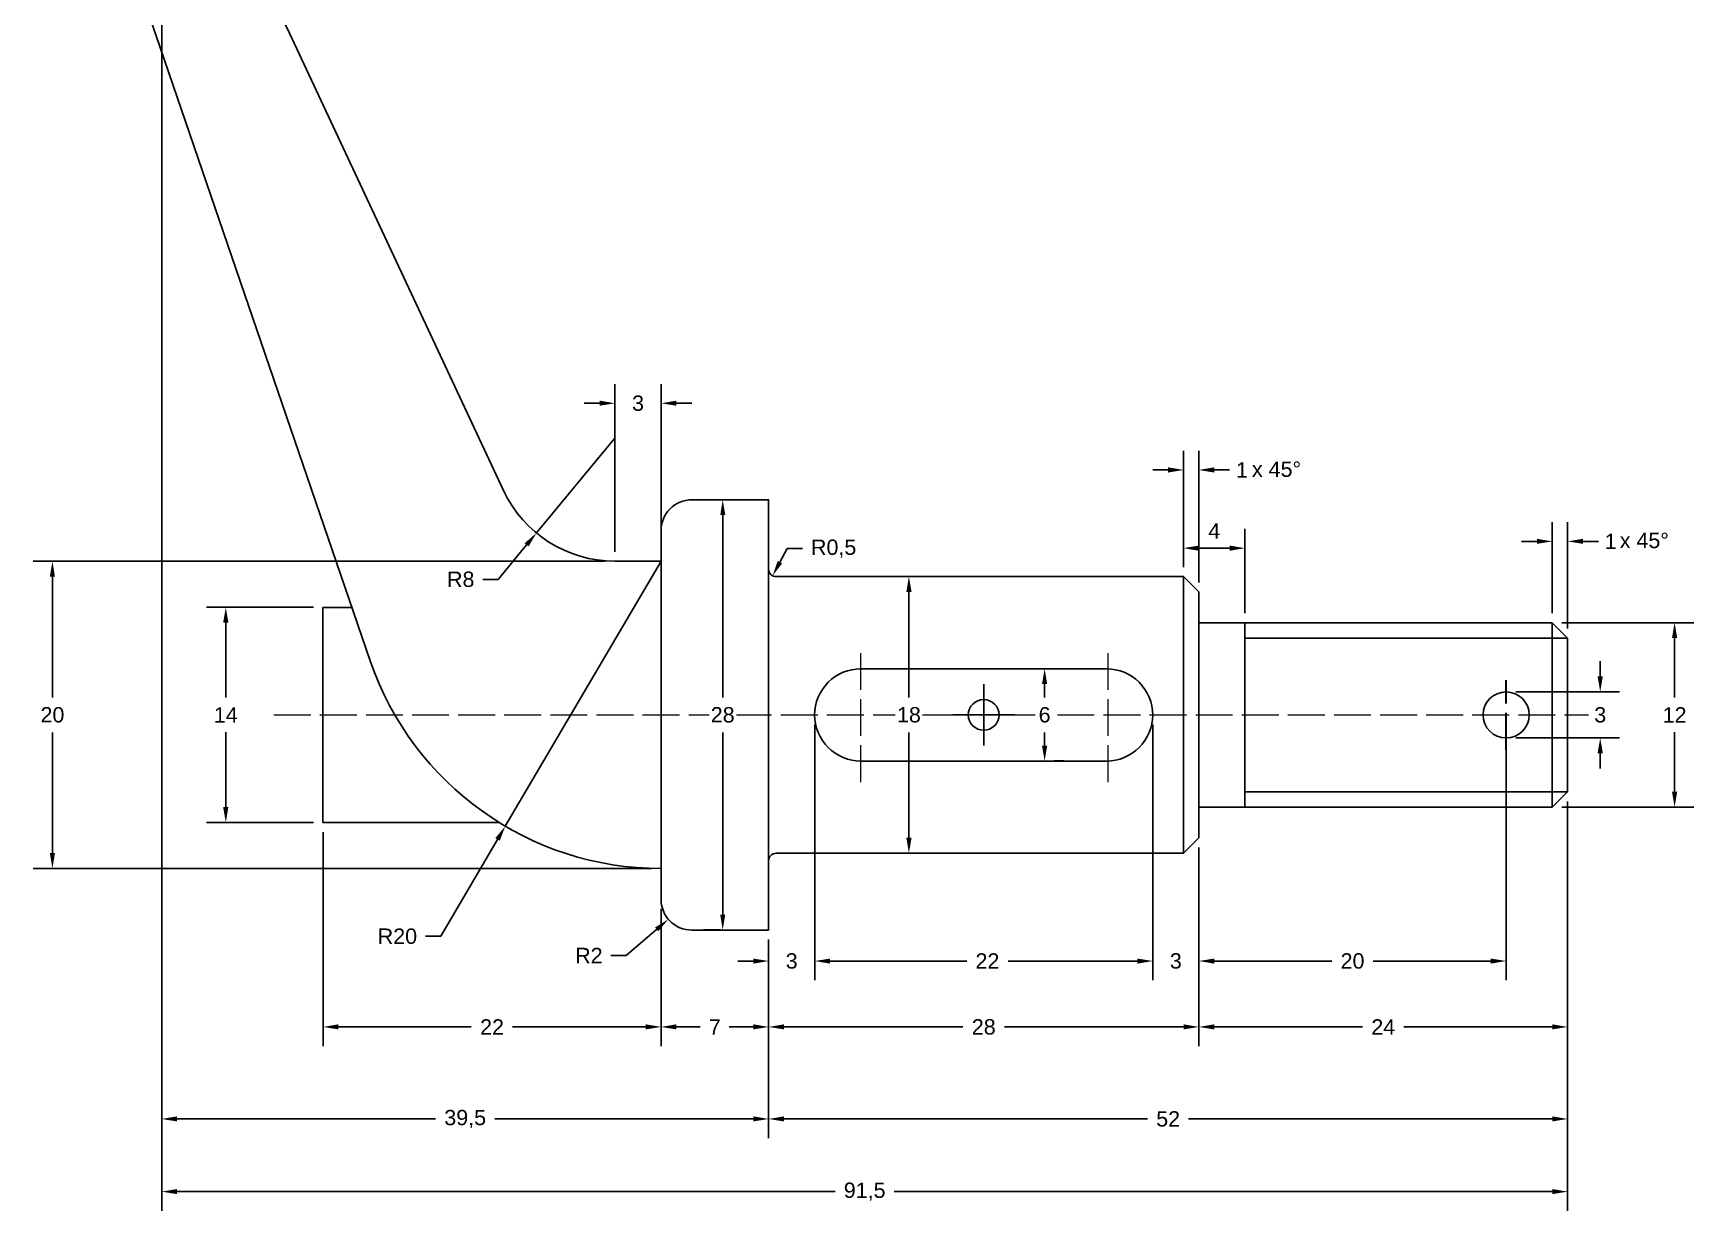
# Model space of a CAD drawing. Header units: millimetres. Extents: x 2497 to 2698, y 2060 to 2344.
# Drawn here: x 2590.2 to 2698.3, y 2060.2 to 2136.8 of the extents above; entities that cross this region are included whole.
import ezdxf

# ---------------------------------------------------------------- set-up
doc = ezdxf.new("R2010")
doc.units = ezdxf.units.MM
doc.header["$LTSCALE"] = 0.2
doc.header["$PDMODE"] = 34
doc.header["$PDSIZE"] = 2
doc.linetypes.add('ACAD_ISO02W100', pattern=[15, 12, -3])
doc.layers.add('dim', color=3, linetype='Continuous')
doc.styles.get("Standard").update_dxf_attribs({"font": 'arial.ttf'})
doc.dimstyles.new('ISO-25', dxfattribs={"dimtxt": 1, "dimasz": 1, "dimexe": 1.25, "dimexo": 0.625, "dimtad": 0, "dimtih": 1, "dimtoh": 1, "dimtxsty": 'Standard', "dimcen": 0, "dimadec": 0, "dimazin": 0, "dimtfac": 1, "dimtofl": 0, "dimtmove": 0, "dimatfit": 3, "dimfxl": 1, "dimtfill": 1, "dimarcsym": 0})

# ---------------------------------------------------------------- blocks, each defined once
blk = doc.blocks.new('*D2')
at = {"layer": 'Defpoints', "color": 0, "transparency": 16777216}
for p in [(2635.61, 2106.44), (2635.12, 2078.44), (2635.61, 2078.44)]:
    blk.add_point(p, dxfattribs=at)
at = {"layer": 'dim', "color": 0, "lineweight": -2, "transparency": 16777216}
for p, q in [((2634.98, 2106.44), (2633.87, 2106.44)), ((2635.12, 2105.44), (2635.12, 2093.57)), ((2635.12, 2079.44), (2635.12, 2091.3)), ((2634.98, 2078.44), (2633.87, 2078.44))]:
    blk.add_line(p, q, dxfattribs=at)
at = {"layer": 'dim', "color": 0, "transparency": 16777216}
for points in [[(2634.96, 2105.44), (2635.29, 2105.44), (2635.12, 2106.44)], [(2634.96, 2079.44), (2635.29, 2079.44), (2635.12, 2078.44)]]:
    blk.add_solid(points, dxfattribs=at)
at = {"layer": 'dim', "color": 0, "transparency": 16777216, "insert": (2635.12, 2092.44), "char_height": 1, "attachment_point": 5, "bg_fill": 3, "box_fill_scale": 1.1, "bg_fill_color": 256, "bg_fill_true_color": 13158600, "bg_fill_transparency": 0}
blk.add_mtext('28', dxfattribs=at)
blk = doc.blocks.new('*D3')
at = {"layer": 'Defpoints', "color": 0, "transparency": 16777216}
for p in [(2647.24, 2101.44), (2647.24, 2083.44), (2647.24, 2083.44)]:
    blk.add_point(p, dxfattribs=at)
at = {"layer": 'dim', "color": 0, "lineweight": -2, "transparency": 16777216}
for p, q in [((2647.87, 2101.44), (2648.49, 2101.44)), ((2647.24, 2100.44), (2647.24, 2093.57)), ((2647.24, 2084.44), (2647.24, 2091.3)), ((2647.87, 2083.44), (2648.49, 2083.44))]:
    blk.add_line(p, q, dxfattribs=at)
at = {"layer": 'dim', "color": 0, "transparency": 16777216}
for points in [[(2647.07, 2100.44), (2647.41, 2100.44), (2647.24, 2101.44)], [(2647.07, 2084.44), (2647.41, 2084.44), (2647.24, 2083.44)]]:
    blk.add_solid(points, dxfattribs=at)
at = {"layer": 'dim', "color": 0, "transparency": 16777216, "insert": (2647.24, 2092.44), "char_height": 1, "attachment_point": 5, "bg_fill": 3, "box_fill_scale": 1.1, "bg_fill_color": 256, "bg_fill_true_color": 13158600, "bg_fill_transparency": 0}
blk.add_mtext('18', dxfattribs=at)
blk = doc.blocks.new('*D4')
at = {"layer": 'Defpoints', "color": 0, "transparency": 16777216}
for p in [(2656.07, 2095.44), (2656.07, 2089.44), (2656.07, 2089.44)]:
    blk.add_point(p, dxfattribs=at)
at = {"layer": 'dim', "color": 0, "lineweight": -2, "transparency": 16777216}
for p, q in [((2656.07, 2094.44), (2656.07, 2093.57)), ((2656.69, 2095.44), (2657.32, 2095.44)), ((2656.07, 2090.44), (2656.07, 2091.3)), ((2656.69, 2089.44), (2657.32, 2089.44))]:
    blk.add_line(p, q, dxfattribs=at)
at = {"layer": 'dim', "color": 0, "transparency": 16777216}
for points in [[(2655.9, 2094.44), (2656.24, 2094.44), (2656.07, 2095.44)], [(2655.9, 2090.44), (2656.24, 2090.44), (2656.07, 2089.44)]]:
    blk.add_solid(points, dxfattribs=at)
at = {"layer": 'dim', "color": 0, "transparency": 16777216, "insert": (2656.07, 2092.44), "char_height": 1, "attachment_point": 5, "bg_fill": 3, "box_fill_scale": 1.1, "bg_fill_color": 256, "bg_fill_true_color": 13158600, "bg_fill_transparency": 0}
blk.add_mtext('6', dxfattribs=at)
blk = doc.blocks.new('*D5')
at = {"layer": 'Defpoints', "color": 0, "transparency": 16777216}
for p in [(2665.11, 2103.29), (2665.11, 2101.44), (2669.11, 2098.44)]:
    blk.add_point(p, dxfattribs=at)
at = {"layer": 'dim', "color": 0, "lineweight": -2, "transparency": 16777216}
for p, q in [((2665.11, 2102.06), (2665.11, 2104.54)), ((2669.11, 2099.06), (2669.11, 2104.54)), ((2668.11, 2103.29), (2666.11, 2103.29))]:
    blk.add_line(p, q, dxfattribs=at)
at = {"layer": 'dim', "color": 0, "transparency": 16777216}
for points in [[(2666.11, 2103.46), (2666.11, 2103.12), (2665.11, 2103.29)], [(2668.11, 2103.46), (2668.11, 2103.12), (2669.11, 2103.29)]]:
    blk.add_solid(points, dxfattribs=at)
at = {"layer": 'dim', "color": 0, "transparency": 16777216, "insert": (2667.11, 2104.41), "char_height": 1, "attachment_point": 5, "bg_fill": 3, "box_fill_scale": 1.1, "bg_fill_color": 256, "bg_fill_true_color": 13158600, "bg_fill_transparency": 0}
blk.add_mtext('4', dxfattribs=at)
blk = doc.blocks.new('*D6')
at = {"layer": 'Defpoints', "color": 0, "transparency": 16777216}
for p in [(2665.11, 2108.38), (2665.11, 2101.44), (2666.11, 2100.44)]:
    blk.add_point(p, dxfattribs=at)
at = {"layer": 'dim', "color": 0, "lineweight": -2, "transparency": 16777216}
for p, q in [((2665.11, 2102.06), (2665.11, 2109.63)), ((2666.11, 2101.06), (2666.11, 2109.63)), ((2664.11, 2108.38), (2663.11, 2108.38)), ((2667.11, 2108.38), (2668.11, 2108.38))]:
    blk.add_line(p, q, dxfattribs=at)
at = {"layer": 'dim', "color": 0, "transparency": 16777216}
for points in [[(2664.11, 2108.55), (2664.11, 2108.21), (2665.11, 2108.38)], [(2667.11, 2108.55), (2667.11, 2108.21), (2666.11, 2108.38)]]:
    blk.add_solid(points, dxfattribs=at)
at = {"layer": 'dim', "color": 0, "transparency": 16777216, "insert": (2668.91, 2108.38), "char_height": 1, "attachment_point": 5, "bg_fill": 3, "box_fill_scale": 1.1, "bg_fill_color": 256, "bg_fill_true_color": 13158600, "bg_fill_transparency": 0}
blk.add_mtext('1', dxfattribs=at)
blk = doc.blocks.new('*D7')
at = {"layer": 'Defpoints', "color": 0, "transparency": 16777216}
for p in [(2686.11, 2093.94), (2686.11, 2090.94), (2692.23, 2090.94)]:
    blk.add_point(p, dxfattribs=at)
at = {"layer": 'dim', "color": 0, "lineweight": -2, "transparency": 16777216}
for p, q in [((2692.23, 2094.94), (2692.23, 2095.94)), ((2686.73, 2093.94), (2693.48, 2093.94)), ((2686.73, 2090.94), (2693.48, 2090.94)), ((2692.23, 2089.94), (2692.23, 2088.94))]:
    blk.add_line(p, q, dxfattribs=at)
at = {"layer": 'dim', "color": 0, "transparency": 16777216}
for points in [[(2692.06, 2094.94), (2692.4, 2094.94), (2692.23, 2093.94)], [(2692.06, 2089.94), (2692.4, 2089.94), (2692.23, 2090.94)]]:
    blk.add_solid(points, dxfattribs=at)
at = {"layer": 'dim', "color": 0, "transparency": 16777216, "insert": (2692.23, 2092.44), "char_height": 1, "attachment_point": 5, "bg_fill": 3, "box_fill_scale": 1.1, "bg_fill_color": 256, "bg_fill_true_color": 13158600, "bg_fill_transparency": 0}
blk.add_mtext('3', dxfattribs=at)
blk = doc.blocks.new('*D8')
at = {"layer": 'Defpoints', "color": 0, "transparency": 16777216}
for p in [(2689.11, 2103.73), (2689.11, 2098.44), (2690.11, 2097.44)]:
    blk.add_point(p, dxfattribs=at)
at = {"layer": 'dim', "color": 0, "lineweight": -2, "transparency": 16777216}
for p, q in [((2689.11, 2099.06), (2689.11, 2104.98)), ((2690.11, 2098.06), (2690.11, 2104.98)), ((2688.11, 2103.73), (2687.11, 2103.73)), ((2691.11, 2103.73), (2692.11, 2103.73))]:
    blk.add_line(p, q, dxfattribs=at)
at = {"layer": 'dim', "color": 0, "transparency": 16777216}
for points in [[(2688.11, 2103.9), (2688.11, 2103.57), (2689.11, 2103.73)], [(2691.11, 2103.9), (2691.11, 2103.57), (2690.11, 2103.73)]]:
    blk.add_solid(points, dxfattribs=at)
at = {"layer": 'dim', "color": 0, "transparency": 16777216, "insert": (2692.91, 2103.73), "char_height": 1, "attachment_point": 5, "bg_fill": 3, "box_fill_scale": 1.1, "bg_fill_color": 256, "bg_fill_true_color": 13158600, "bg_fill_transparency": 0}
blk.add_mtext('1', dxfattribs=at)
blk = doc.blocks.new('*D9')
at = {"layer": 'Defpoints', "color": 0, "transparency": 16777216}
for p in [(2689.11, 2098.44), (2689.11, 2086.44), (2697.07, 2086.44)]:
    blk.add_point(p, dxfattribs=at)
at = {"layer": 'dim', "color": 0, "lineweight": -2, "transparency": 16777216}
for p, q in [((2689.73, 2098.44), (2698.32, 2098.44)), ((2697.07, 2097.44), (2697.07, 2093.56)), ((2697.07, 2087.44), (2697.07, 2091.31)), ((2689.73, 2086.44), (2698.32, 2086.44))]:
    blk.add_line(p, q, dxfattribs=at)
at = {"layer": 'dim', "color": 0, "transparency": 16777216}
for points in [[(2696.9, 2097.44), (2697.24, 2097.44), (2697.07, 2098.44)], [(2696.9, 2087.44), (2697.24, 2087.44), (2697.07, 2086.44)]]:
    blk.add_solid(points, dxfattribs=at)
at = {"layer": 'dim', "color": 0, "transparency": 16777216, "insert": (2697.07, 2092.44), "char_height": 1, "attachment_point": 5, "bg_fill": 3, "box_fill_scale": 1.1, "bg_fill_color": 256, "bg_fill_true_color": 13158600, "bg_fill_transparency": 0}
blk.add_mtext('12', dxfattribs=at)
blk = doc.blocks.new('*D11')
at = {"layer": 'Defpoints', "color": 0, "transparency": 16777216}
for p in [(2641.11, 2092.44), (2663.11, 2092.44), (2663.11, 2076.42)]:
    blk.add_point(p, dxfattribs=at)
at = {"layer": 'dim', "color": 0, "lineweight": -2, "transparency": 16777216}
for p, q in [((2641.11, 2091.81), (2641.11, 2075.17)), ((2663.11, 2091.81), (2663.11, 2075.17)), ((2642.11, 2076.42), (2651.01, 2076.42)), ((2662.11, 2076.42), (2653.7, 2076.42))]:
    blk.add_line(p, q, dxfattribs=at)
at = {"layer": 'dim', "color": 0, "transparency": 16777216}
for points in [[(2642.11, 2076.58), (2642.11, 2076.25), (2641.11, 2076.42)], [(2662.11, 2076.58), (2662.11, 2076.25), (2663.11, 2076.42)]]:
    blk.add_solid(points, dxfattribs=at)
at = {"layer": 'dim', "color": 0, "transparency": 16777216, "insert": (2652.35, 2076.42), "char_height": 1, "attachment_point": 5, "bg_fill": 3, "box_fill_scale": 1.1, "bg_fill_color": 256, "bg_fill_true_color": 13158600, "bg_fill_transparency": 0}
blk.add_mtext('22', dxfattribs=at)
blk = doc.blocks.new('*D16')
at = {"layer": 'Defpoints', "color": 0, "transparency": 16777216}
for p in [(2666.11, 2084.44), (2663.11, 2083.49), (2666.11, 2076.42)]:
    blk.add_point(p, dxfattribs=at)
at = {"layer": 'dim', "color": 0, "lineweight": -2, "transparency": 16777216}
for p, q in [((2666.11, 2083.81), (2666.11, 2075.17)), ((2663.11, 2082.86), (2663.11, 2075.17)), ((2662.11, 2076.42), (2661.11, 2076.42)), ((2667.11, 2076.42), (2668.11, 2076.42))]:
    blk.add_line(p, q, dxfattribs=at)
at = {"layer": 'dim', "color": 0, "transparency": 16777216}
for points in [[(2662.11, 2076.58), (2662.11, 2076.25), (2663.11, 2076.42)], [(2667.11, 2076.58), (2667.11, 2076.25), (2666.11, 2076.42)]]:
    blk.add_solid(points, dxfattribs=at)
at = {"layer": 'dim', "color": 0, "transparency": 16777216, "insert": (2664.61, 2076.42), "char_height": 1, "attachment_point": 5, "bg_fill": 3, "box_fill_scale": 1.1, "bg_fill_color": 256, "bg_fill_true_color": 13158600, "bg_fill_transparency": 0}
blk.add_mtext('3', dxfattribs=at)
blk = doc.blocks.new('*D17')
at = {"layer": 'Defpoints', "color": 0, "transparency": 16777216}
for p in [(2641.11, 2083.44), (2638.11, 2078.44), (2638.11, 2076.42)]:
    blk.add_point(p, dxfattribs=at)
at = {"layer": 'dim', "color": 0, "lineweight": -2, "transparency": 16777216}
for p, q in [((2641.11, 2082.81), (2641.11, 2075.17)), ((2638.11, 2077.81), (2638.11, 2075.17)), ((2637.11, 2076.42), (2636.11, 2076.42)), ((2642.11, 2076.42), (2643.11, 2076.42))]:
    blk.add_line(p, q, dxfattribs=at)
at = {"layer": 'dim', "color": 0, "transparency": 16777216}
for points in [[(2637.11, 2076.58), (2637.11, 2076.25), (2638.11, 2076.42)], [(2642.11, 2076.58), (2642.11, 2076.25), (2641.11, 2076.42)]]:
    blk.add_solid(points, dxfattribs=at)
at = {"layer": 'dim', "color": 0, "transparency": 16777216, "insert": (2639.61, 2076.42), "char_height": 1, "attachment_point": 5, "bg_fill": 3, "box_fill_scale": 1.1, "bg_fill_color": 256, "bg_fill_true_color": 13158600, "bg_fill_transparency": 0}
blk.add_mtext('3', dxfattribs=at)
blk = doc.blocks.new('*D18')
at = {"layer": 'Defpoints', "color": 0, "transparency": 16777216}
for p in [(2686.11, 2092.44), (2666.11, 2084.44), (2666.11, 2076.42)]:
    blk.add_point(p, dxfattribs=at)
at = {"layer": 'dim', "color": 0, "lineweight": -2, "transparency": 16777216}
for p, q in [((2686.11, 2091.81), (2686.11, 2075.17)), ((2666.11, 2083.81), (2666.11, 2075.17)), ((2667.11, 2076.42), (2674.76, 2076.42)), ((2685.11, 2076.42), (2677.45, 2076.42))]:
    blk.add_line(p, q, dxfattribs=at)
at = {"layer": 'dim', "color": 0, "transparency": 16777216}
for points in [[(2667.11, 2076.58), (2667.11, 2076.25), (2666.11, 2076.42)], [(2685.11, 2076.58), (2685.11, 2076.25), (2686.11, 2076.42)]]:
    blk.add_solid(points, dxfattribs=at)
at = {"layer": 'dim', "color": 0, "transparency": 16777216, "insert": (2676.11, 2076.42), "char_height": 1, "attachment_point": 5, "bg_fill": 3, "box_fill_scale": 1.1, "bg_fill_color": 256, "bg_fill_true_color": 13158600, "bg_fill_transparency": 0}
blk.add_mtext('20', dxfattribs=at)
blk = doc.blocks.new('*D19')
at = {"layer": 'Defpoints', "color": 0, "transparency": 16777216}
for p in [(2690.11, 2087.44), (2666.11, 2084.44), (2666.11, 2072.13)]:
    blk.add_point(p, dxfattribs=at)
at = {"layer": 'dim', "color": 0, "lineweight": -2, "transparency": 16777216}
for p, q in [((2690.11, 2086.81), (2690.11, 2070.88)), ((2666.11, 2083.81), (2666.11, 2070.88)), ((2667.11, 2072.13), (2676.76, 2072.13)), ((2689.11, 2072.13), (2679.45, 2072.13))]:
    blk.add_line(p, q, dxfattribs=at)
at = {"layer": 'dim', "color": 0, "transparency": 16777216}
for points in [[(2667.11, 2072.3), (2667.11, 2071.97), (2666.11, 2072.13)], [(2689.11, 2072.3), (2689.11, 2071.97), (2690.11, 2072.13)]]:
    blk.add_solid(points, dxfattribs=at)
at = {"layer": 'dim', "color": 0, "transparency": 16777216, "insert": (2678.11, 2072.13), "char_height": 1, "attachment_point": 5, "bg_fill": 3, "box_fill_scale": 1.1, "bg_fill_color": 256, "bg_fill_true_color": 13158600, "bg_fill_transparency": 0}
blk.add_mtext('24', dxfattribs=at)
blk = doc.blocks.new('*D20')
at = {"layer": 'Defpoints', "color": 0, "transparency": 16777216}
for p in [(2666.11, 2084.44), (2638.11, 2078.44), (2666.11, 2072.13)]:
    blk.add_point(p, dxfattribs=at)
at = {"layer": 'dim', "color": 0, "lineweight": -2, "transparency": 16777216}
for p, q in [((2666.11, 2083.81), (2666.11, 2070.88)), ((2638.11, 2077.81), (2638.11, 2070.88)), ((2639.11, 2072.13), (2650.75, 2072.13)), ((2665.11, 2072.13), (2653.46, 2072.13))]:
    blk.add_line(p, q, dxfattribs=at)
at = {"layer": 'dim', "color": 0, "transparency": 16777216}
for points in [[(2639.11, 2072.3), (2639.11, 2071.97), (2638.11, 2072.13)], [(2665.11, 2072.3), (2665.11, 2071.97), (2666.11, 2072.13)]]:
    blk.add_solid(points, dxfattribs=at)
at = {"layer": 'dim', "color": 0, "transparency": 16777216, "insert": (2652.11, 2072.13), "char_height": 1, "attachment_point": 5, "bg_fill": 3, "box_fill_scale": 1.1, "bg_fill_color": 256, "bg_fill_true_color": 13158600, "bg_fill_transparency": 0}
blk.add_mtext('28', dxfattribs=at)
blk = doc.blocks.new('*D21')
at = {"layer": 'Defpoints', "color": 0, "transparency": 16777216}
for p in [(2631.11, 2080.44), (2638.11, 2078.44), (2631.11, 2072.13)]:
    blk.add_point(p, dxfattribs=at)
at = {"layer": 'dim', "color": 0, "lineweight": -2, "transparency": 16777216}
for p, q in [((2631.11, 2079.81), (2631.11, 2070.88)), ((2638.11, 2077.81), (2638.11, 2070.88)), ((2632.11, 2072.13), (2633.66, 2072.13)), ((2637.11, 2072.13), (2635.55, 2072.13))]:
    blk.add_line(p, q, dxfattribs=at)
at = {"layer": 'dim', "color": 0, "transparency": 16777216}
for points in [[(2632.11, 2072.3), (2632.11, 2071.97), (2631.11, 2072.13)], [(2637.11, 2072.3), (2637.11, 2071.97), (2638.11, 2072.13)]]:
    blk.add_solid(points, dxfattribs=at)
at = {"layer": 'dim', "color": 0, "transparency": 16777216, "insert": (2634.61, 2072.13), "char_height": 1, "attachment_point": 5, "bg_fill": 3, "box_fill_scale": 1.1, "bg_fill_color": 256, "bg_fill_true_color": 13158600, "bg_fill_transparency": 0}
blk.add_mtext('7', dxfattribs=at)
blk = doc.blocks.new('*D22')
at = {"layer": 'Defpoints', "color": 0, "transparency": 16777216}
for p in [(2609.11, 2085.44), (2631.11, 2080.44), (2609.11, 2072.13)]:
    blk.add_point(p, dxfattribs=at)
at = {"layer": 'dim', "color": 0, "lineweight": -2, "transparency": 16777216}
for p, q in [((2609.11, 2084.81), (2609.11, 2070.88)), ((2631.11, 2079.81), (2631.11, 2070.88)), ((2610.11, 2072.13), (2618.76, 2072.13)), ((2630.11, 2072.13), (2621.45, 2072.13))]:
    blk.add_line(p, q, dxfattribs=at)
at = {"layer": 'dim', "color": 0, "transparency": 16777216}
for points in [[(2610.11, 2072.3), (2610.11, 2071.97), (2609.11, 2072.13)], [(2630.11, 2072.3), (2630.11, 2071.97), (2631.11, 2072.13)]]:
    blk.add_solid(points, dxfattribs=at)
at = {"layer": 'dim', "color": 0, "transparency": 16777216, "insert": (2620.11, 2072.13), "char_height": 1, "attachment_point": 5, "bg_fill": 3, "box_fill_scale": 1.1, "bg_fill_color": 256, "bg_fill_true_color": 13158600, "bg_fill_transparency": 0}
blk.add_mtext('22', dxfattribs=at)
blk = doc.blocks.new('*D23')
at = {"layer": 'Defpoints', "color": 0, "transparency": 16777216}
for p in [(2609.11, 2099.44), (2602.78, 2085.44), (2609.11, 2085.44)]:
    blk.add_point(p, dxfattribs=at)
at = {"layer": 'dim', "color": 0, "lineweight": -2, "transparency": 16777216}
for p, q in [((2608.48, 2099.44), (2601.53, 2099.44)), ((2602.78, 2098.44), (2602.78, 2093.56)), ((2602.78, 2086.44), (2602.78, 2091.31)), ((2608.48, 2085.44), (2601.53, 2085.44))]:
    blk.add_line(p, q, dxfattribs=at)
at = {"layer": 'dim', "color": 0, "transparency": 16777216}
for points in [[(2602.61, 2098.44), (2602.95, 2098.44), (2602.78, 2099.44)], [(2602.61, 2086.44), (2602.95, 2086.44), (2602.78, 2085.44)]]:
    blk.add_solid(points, dxfattribs=at)
at = {"layer": 'dim', "color": 0, "transparency": 16777216, "insert": (2602.78, 2092.44), "char_height": 1, "attachment_point": 5, "bg_fill": 3, "box_fill_scale": 1.1, "bg_fill_color": 256, "bg_fill_true_color": 13158600, "bg_fill_transparency": 0}
blk.add_mtext('14', dxfattribs=at)
blk = doc.blocks.new('*D24')
at = {"layer": 'Defpoints', "color": 0, "transparency": 16777216}
for p in [(2631.11, 2112.72), (2628.11, 2102.44), (2631.11, 2102.44)]:
    blk.add_point(p, dxfattribs=at)
at = {"layer": 'dim', "color": 0, "lineweight": -2, "transparency": 16777216}
for p, q in [((2628.11, 2103.06), (2628.11, 2113.97)), ((2631.11, 2103.06), (2631.11, 2113.97)), ((2627.11, 2112.72), (2626.11, 2112.72)), ((2632.11, 2112.72), (2633.11, 2112.72))]:
    blk.add_line(p, q, dxfattribs=at)
at = {"layer": 'dim', "color": 0, "transparency": 16777216}
for points in [[(2627.11, 2112.89), (2627.11, 2112.56), (2628.11, 2112.72)], [(2632.11, 2112.89), (2632.11, 2112.56), (2631.11, 2112.72)]]:
    blk.add_solid(points, dxfattribs=at)
at = {"layer": 'dim', "color": 0, "transparency": 16777216, "insert": (2629.61, 2112.72), "char_height": 1, "attachment_point": 5, "bg_fill": 3, "box_fill_scale": 1.1, "bg_fill_color": 256, "bg_fill_true_color": 13158600, "bg_fill_transparency": 0}
blk.add_mtext('3', dxfattribs=at)
blk = doc.blocks.new('*D25')
at = {"layer": 'Defpoints', "color": 0, "transparency": 16777216}
for p in [(2598.61, 2168.7), (2638.11, 2078.44), (2598.61, 2066.14)]:
    blk.add_point(p, dxfattribs=at)
at = {"layer": 'dim', "color": 0, "lineweight": -2, "transparency": 16777216}
for p, q in [((2598.61, 2168.07), (2598.61, 2064.89)), ((2638.11, 2077.81), (2638.11, 2064.89)), ((2599.61, 2066.14), (2616.43, 2066.14)), ((2637.11, 2066.14), (2620.28, 2066.14))]:
    blk.add_line(p, q, dxfattribs=at)
at = {"layer": 'dim', "color": 0, "transparency": 16777216}
for points in [[(2599.61, 2066.31), (2599.61, 2065.98), (2598.61, 2066.14)], [(2637.11, 2066.31), (2637.11, 2065.98), (2638.11, 2066.14)]]:
    blk.add_solid(points, dxfattribs=at)
at = {"layer": 'dim', "color": 0, "transparency": 16777216, "insert": (2618.36, 2066.14), "char_height": 1, "attachment_point": 5, "bg_fill": 3, "box_fill_scale": 1.1, "bg_fill_color": 256, "bg_fill_true_color": 13158600, "bg_fill_transparency": 0}
blk.add_mtext('39,5', dxfattribs=at)
blk = doc.blocks.new('*D26')
at = {"layer": 'Defpoints', "color": 0, "transparency": 16777216}
for p in [(2690.11, 2087.44), (2638.11, 2078.44), (2690.11, 2066.14)]:
    blk.add_point(p, dxfattribs=at)
at = {"layer": 'dim', "color": 0, "lineweight": -2, "transparency": 16777216}
for p, q in [((2690.11, 2086.81), (2690.11, 2064.89)), ((2638.11, 2077.81), (2638.11, 2064.89)), ((2639.11, 2066.14), (2662.77, 2066.14)), ((2689.11, 2066.14), (2665.44, 2066.14))]:
    blk.add_line(p, q, dxfattribs=at)
at = {"layer": 'dim', "color": 0, "transparency": 16777216}
for points in [[(2639.11, 2066.31), (2639.11, 2065.98), (2638.11, 2066.14)], [(2689.11, 2066.31), (2689.11, 2065.98), (2690.11, 2066.14)]]:
    blk.add_solid(points, dxfattribs=at)
at = {"layer": 'dim', "color": 0, "transparency": 16777216, "insert": (2664.11, 2066.14), "char_height": 1, "attachment_point": 5, "bg_fill": 3, "box_fill_scale": 1.1, "bg_fill_color": 256, "bg_fill_true_color": 13158600, "bg_fill_transparency": 0}
blk.add_mtext('52', dxfattribs=at)
blk = doc.blocks.new('*D27')
at = {"layer": 'Defpoints', "color": 0, "transparency": 16777216}
for p in [(2628.11, 2110.44), (2623, 2104.28)]:
    blk.add_point(p, dxfattribs=at)
at = {"layer": 'dim', "color": 0, "lineweight": -2, "transparency": 16777216}
for p, q in [((2628.11, 2110.44), (2623, 2104.28)), ((2620.5, 2101.26), (2622.36, 2103.51)), ((2619.5, 2101.26), (2620.5, 2101.26))]:
    blk.add_line(p, q, dxfattribs=at)
at = {"layer": 'dim', "color": 0, "transparency": 16777216}
blk.add_solid([(2622.23, 2103.61), (2622.49, 2103.4), (2623, 2104.28)], dxfattribs=at)
at = {"layer": 'dim', "color": 0, "transparency": 16777216, "insert": (2618.07, 2101.26), "char_height": 1, "attachment_point": 5, "bg_fill": 3, "box_fill_scale": 1.1, "bg_fill_color": 256, "bg_fill_true_color": 13158600, "bg_fill_transparency": 0}
blk.add_mtext('R8', dxfattribs=at)
blk = doc.blocks.new('*D28')
at = {"layer": 'Defpoints', "color": 0, "transparency": 16777216}
for p in [(2631.11, 2102.44), (2620.97, 2085.19)]:
    blk.add_point(p, dxfattribs=at)
at = {"layer": 'dim', "color": 0, "lineweight": -2, "transparency": 16777216}
for p, q in [((2631.11, 2102.44), (2620.97, 2085.19)), ((2616.77, 2078.03), (2620.47, 2084.33)), ((2615.77, 2078.03), (2616.77, 2078.03))]:
    blk.add_line(p, q, dxfattribs=at)
at = {"layer": 'dim', "color": 0, "transparency": 16777216}
blk.add_solid([(2620.32, 2084.42), (2620.61, 2084.25), (2620.97, 2085.19)], dxfattribs=at)
at = {"layer": 'dim', "color": 0, "transparency": 16777216, "insert": (2613.95, 2078.03), "char_height": 1, "attachment_point": 5, "bg_fill": 3, "box_fill_scale": 1.1, "bg_fill_color": 256, "bg_fill_true_color": 13158600, "bg_fill_transparency": 0}
blk.add_mtext('R20', dxfattribs=at)
blk = doc.blocks.new('*D30')
at = {"layer": 'Defpoints', "color": 0, "transparency": 16777216}
for p in [(2638.37, 2101.5), (2638.61, 2101.94)]:
    blk.add_point(p, dxfattribs=at)
at = {"layer": 'dim', "color": 0, "lineweight": -2, "transparency": 16777216}
for p, q in [((2639.32, 2103.26), (2638.84, 2102.38)), ((2640.32, 2103.26), (2639.32, 2103.26))]:
    blk.add_line(p, q, dxfattribs=at)
at = {"layer": 'dim', "color": 0, "transparency": 16777216}
blk.add_solid([(2638.7, 2102.46), (2638.99, 2102.3), (2638.37, 2101.5)], dxfattribs=at)
at = {"layer": 'dim', "color": 0, "transparency": 16777216, "insert": (2642.34, 2103.26), "char_height": 1, "attachment_point": 5, "bg_fill": 3, "box_fill_scale": 1.1, "bg_fill_color": 256, "bg_fill_true_color": 13158600, "bg_fill_transparency": 0}
blk.add_mtext('R0,5', dxfattribs=at)
blk = doc.blocks.new('*D31')
at = {"layer": 'Defpoints', "color": 0, "transparency": 16777216}
for p in [(2628.11, 2102.44), (2591.5, 2082.44), (2631.11, 2082.44)]:
    blk.add_point(p, dxfattribs=at)
at = {"layer": 'dim', "color": 0, "lineweight": -2, "transparency": 16777216}
for p, q in [((2627.48, 2102.44), (2590.25, 2102.44)), ((2591.5, 2101.44), (2591.5, 2093.57)), ((2591.5, 2083.44), (2591.5, 2091.3)), ((2630.48, 2082.44), (2590.25, 2082.44))]:
    blk.add_line(p, q, dxfattribs=at)
at = {"layer": 'dim', "color": 0, "transparency": 16777216}
for points in [[(2591.33, 2101.44), (2591.66, 2101.44), (2591.5, 2102.44)], [(2591.33, 2083.44), (2591.66, 2083.44), (2591.5, 2082.44)]]:
    blk.add_solid(points, dxfattribs=at)
at = {"layer": 'dim', "color": 0, "transparency": 16777216, "insert": (2591.5, 2092.44), "char_height": 1, "attachment_point": 5, "bg_fill": 3, "box_fill_scale": 1.1, "bg_fill_color": 256, "bg_fill_true_color": 13158600, "bg_fill_transparency": 0}
blk.add_mtext('20', dxfattribs=at)
blk = doc.blocks.new('*D32')
at = {"layer": 'Defpoints', "color": 0, "transparency": 16777216}
for p in [(2633.11, 2080.44), (2631.59, 2079.14)]:
    blk.add_point(p, dxfattribs=at)
at = {"layer": 'dim', "color": 0, "lineweight": -2, "transparency": 16777216}
for p, q in [((2628.83, 2076.78), (2630.83, 2078.49)), ((2627.83, 2076.78), (2628.83, 2076.78))]:
    blk.add_line(p, q, dxfattribs=at)
at = {"layer": 'dim', "color": 0, "transparency": 16777216}
blk.add_solid([(2630.72, 2078.61), (2630.93, 2078.36), (2631.59, 2079.14)], dxfattribs=at)
at = {"layer": 'dim', "color": 0, "transparency": 16777216, "insert": (2626.41, 2076.78), "char_height": 1, "attachment_point": 5, "bg_fill": 3, "box_fill_scale": 1.1, "bg_fill_color": 256, "bg_fill_true_color": 13158600, "bg_fill_transparency": 0}
blk.add_mtext('R2', dxfattribs=at)
blk = doc.blocks.new('*D33')
at = {"layer": 'Defpoints', "color": 0, "transparency": 16777216}
for p in [(2598.61, 2168.7), (2690.11, 2087.44), (2598.61, 2061.41)]:
    blk.add_point(p, dxfattribs=at)
at = {"layer": 'dim', "color": 0, "lineweight": -2, "transparency": 16777216}
for p, q in [((2598.61, 2168.07), (2598.61, 2060.16)), ((2690.11, 2086.81), (2690.11, 2060.16)), ((2599.61, 2061.41), (2642.43, 2061.41)), ((2689.11, 2061.41), (2646.28, 2061.41))]:
    blk.add_line(p, q, dxfattribs=at)
at = {"layer": 'dim', "color": 0, "transparency": 16777216}
for points in [[(2599.61, 2061.58), (2599.61, 2061.25), (2598.61, 2061.41)], [(2689.11, 2061.58), (2689.11, 2061.25), (2690.11, 2061.41)]]:
    blk.add_solid(points, dxfattribs=at)
at = {"layer": 'dim', "color": 0, "transparency": 16777216, "insert": (2644.36, 2061.41), "char_height": 1, "attachment_point": 5, "bg_fill": 3, "box_fill_scale": 1.1, "bg_fill_color": 256, "bg_fill_true_color": 13158600, "bg_fill_transparency": 0}
blk.add_mtext('91,5', dxfattribs=at)

msp = doc.modelspace()

# ---------------------------------------------------------------- linework, layer by layer
for p, q in [((2612.186, 2095.951), (2598.24, 2136.626)), ((2620.86, 2107.044), (2606.921, 2136.804)), ((2631.105, 2102.437), (2628.105, 2102.437)), ((2631.105, 2102.437), (2631.105, 2082.437)), ((2638.105, 2083.437), (2638.105, 2101.437)), ((2638.605, 2101.437), (2665.105, 2101.437)), ((2665.105, 2101.437), (2665.105, 2083.437)), ((2665.105, 2101.437), (2666.105, 2100.437)), ((2666.105, 2100.437), (2666.105, 2084.437)), ((2666.105, 2098.437), (2689.105, 2098.437)), ((2666.105, 2086.437), (2666.105, 2098.437)), ((2669.105, 2086.437), (2669.105, 2098.437)), ((2689.105, 2098.437), (2689.105, 2086.437)), ((2689.105, 2098.437), (2690.105, 2097.437)), ((2669.105, 2097.437), (2690.105, 2097.437)), ((2690.105, 2097.437), (2690.105, 2087.437)), ((2690.105, 2087.437), (2669.105, 2087.437)), ((2689.105, 2086.437), (2690.105, 2087.437)), ((2689.105, 2086.437), (2666.105, 2086.437)), ((2665.105, 2083.437), (2666.105, 2084.437)), ((2665.105, 2083.437), (2638.605, 2083.437))]:
    msp.add_line(p, q)
at = {"color": 4, "linetype": 'ACAD_ISO02W100', "lineweight": 15}
for p, q in [((2644.105, 2088.065), (2644.105, 2096.809)), ((2660.201, 2088.065), (2660.201, 2096.809)), ((2605.906, 2092.437), (2691.465, 2092.437))]:
    msp.add_line(p, q, dxfattribs=at)
at = {"color": 4, "linetype": 'ACAD_ISO02W100', "lineweight": 30}
msp.add_line((2686.105, 2090.174), (2686.105, 2094.7), dxfattribs=at)
for points in [[(2633.105, 2106.437), (2638.105, 2106.437), (2638.105, 2078.437), (2633.105, 2078.437, -0.4142136), (2631.105, 2080.437), (2631.105, 2104.437, -0.4142136)], [(2644.105, 2095.437), (2660.105, 2095.437, -0.4142136), (2663.105, 2092.437), (2663.105, 2092.437, -0.4142136), (2660.105, 2089.437), (2644.105, 2089.437, -0.4142136), (2641.105, 2092.437), (2641.105, 2092.437, -0.4142136)]]:
    msp.add_lwpolyline(points, format="xyb", close=True)
for points in [[(2620.569, 2085.437), (2609.105, 2085.437), (2609.105, 2099.437), (2610.991, 2099.437)], [(2631.105, 2099.437), (2631.105, 2085.437)]]:
    msp.add_lwpolyline(points)
msp.add_circle((2686.105, 2092.437), 1.5)
for centre, radius, start, end in [((2653.105, 2158.437), 51, 180, 205.09862), ((2653.105, 2155.437), 58, 180, 198.92464), ((2653.105, 2155.437), 58, 236.07605, 236.08583), ((2628.105, 2110.437), 8, 205.09862, 270), ((2638.605, 2101.937), 0.5, 180, 270), ((2631.105, 2102.437), 20, 198.92464, 270), ((2638.605, 2082.937), 0.5, 90, 180)]:
    msp.add_arc(centre, radius, start, end)
msp.add_point((2652.105, 2092.437))

# ---------------------------------------------------------------- next in the draw order: dimensions: what is measured, and where the dimension line sits
at = {"layer": 'dim'}
dim = msp.add_linear_dim(base=(2631.105, 2112.723), p1=(2628.105, 2102.437), p2=(2631.105, 2102.437), dimstyle='ISO-25', dxfattribs=at)
dim.commit()
dim.dimension.update_dxf_attribs({"geometry": '*D24', "text_midpoint": (2629.605, 2112.723)})
for base, p1, p2, picture, middle in [((2635.124, 2078.437), (2635.605, 2106.437), (2635.605, 2078.437), '*D2', (2635.124, 2092.437)), ((2647.24, 2083.437), (2647.24, 2101.437), (2647.24, 2083.437), '*D3', (2647.24, 2092.437)), ((2692.229, 2090.937), (2686.105, 2093.937), (2686.105, 2090.937), '*D7', (2692.229, 2092.437)), ((2656.068, 2089.437), (2656.068, 2095.437), (2656.068, 2089.437), '*D4', (2656.068, 2092.437))]:
    dim = msp.add_linear_dim(base=base, p1=p1, p2=p2, angle=90, dimstyle='ISO-25', dxfattribs=at)
    dim.commit()
    dim.dimension.update_dxf_attribs({"geometry": picture, "text_midpoint": middle})
dim = msp.add_linear_dim(base=(2665.105, 2103.289), p1=(2669.105, 2098.437), p2=(2665.105, 2101.437), dimstyle='ISO-25', override={"dimtad": 1}, dxfattribs=at)
dim.commit()
dim.dimension.update_dxf_attribs({"geometry": '*D5', "text_midpoint": (2667.105, 2103.289), "dimtype": 160})
dim = msp.add_linear_dim(base=(2689.105, 2103.732), p1=(2690.105, 2097.437), p2=(2689.105, 2098.437), dimstyle='ISO-25', override={"dimjust": 1}, dxfattribs=at)
dim.commit()
dim.dimension.update_dxf_attribs({"geometry": '*D8', "text_midpoint": (2692.914, 2103.732)})

# ---------------------------------------------------------------- next in the draw order: texts
at = {"layer": 'dim', "insert": (2693.501, 2104.29), "char_height": 1, "attachment_point": 1}
msp.add_mtext_dynamic_manual_height_columns('x 45%%D', width=10.89712, gutter_width=12.5, heights=[0], dxfattribs=at)

# ---------------------------------------------------------------- next in the draw order: dimensions: what is measured, and where the dimension line sits
at = {"layer": 'dim'}
dim = msp.add_linear_dim(base=(2665.105, 2108.381), p1=(2666.105, 2100.437), p2=(2665.105, 2101.437), dimstyle='ISO-25', override={"dimjust": 1}, dxfattribs=at)
dim.commit()
dim.dimension.update_dxf_attribs({"geometry": '*D6', "text_midpoint": (2668.914, 2108.381)})
dim = msp.add_linear_dim(base=(2697.069, 2086.437), p1=(2689.105, 2098.437), p2=(2689.105, 2086.437), angle=90, dimstyle='ISO-25', dxfattribs=at)
dim.commit()
dim.dimension.update_dxf_attribs({"geometry": '*D9', "text_midpoint": (2697.069, 2092.437)})
dim = msp.add_linear_dim(base=(2663.105, 2076.417), p1=(2641.105, 2092.437), p2=(2663.105, 2092.437), dimstyle='ISO-25', dxfattribs=at)
dim.commit()
dim.dimension.update_dxf_attribs({"geometry": '*D11', "text_midpoint": (2652.353, 2076.417), "dimtype": 160})

# ---------------------------------------------------------------- next in the draw order: texts
at = {"layer": 'dim', "insert": (2669.563, 2108.929), "char_height": 1, "attachment_point": 1}
msp.add_mtext_dynamic_manual_height_columns('x 45%%D', width=10.89712, gutter_width=12.5, heights=[0], dxfattribs=at)

# ---------------------------------------------------------------- next in the draw order: dimensions: what is measured, and where the dimension line sits
at = {"layer": 'dim'}
for base, p1, p2, picture, middle in [((2666.105, 2076.417), (2663.105, 2083.489), (2666.105, 2084.437), '*D16', (2664.605, 2076.417)), ((2638.105, 2076.417), (2641.105, 2083.437), (2638.105, 2078.437), '*D17', (2639.605, 2076.417))]:
    dim = msp.add_linear_dim(base=base, p1=p1, p2=p2, dimstyle='ISO-25', dxfattribs=at)
    dim.commit()
    dim.dimension.update_dxf_attribs({"geometry": picture, "text_midpoint": middle})

# ---------------------------------------------------------------- next in the draw order: dimensions: what is measured, and where the dimension line sits
dim = msp.add_linear_dim(base=(2666.105, 2076.417), p1=(2686.105, 2092.437), p2=(2666.105, 2084.437), dimstyle='ISO-25', dxfattribs=at)
dim.commit()
dim.dimension.update_dxf_attribs({"geometry": '*D18', "text_midpoint": (2676.105, 2076.417)})

# ---------------------------------------------------------------- next in the draw order: dimensions: what is measured, and where the dimension line sits
dim = msp.add_linear_dim(base=(2666.105, 2072.134), p1=(2690.105, 2087.437), p2=(2666.105, 2084.437), dimstyle='ISO-25', dxfattribs=at)
dim.commit()
dim.dimension.update_dxf_attribs({"geometry": '*D19', "text_midpoint": (2678.105, 2072.134)})

# ---------------------------------------------------------------- next in the draw order: dimensions: what is measured, and where the dimension line sits
dim = msp.add_linear_dim(base=(2666.105, 2072.134), p1=(2638.105, 2078.437), p2=(2666.105, 2084.437), dimstyle='ISO-25', dxfattribs=at)
dim.commit()
dim.dimension.update_dxf_attribs({"geometry": '*D20', "text_midpoint": (2652.105, 2072.134)})

# ---------------------------------------------------------------- next in the draw order: dimensions: what is measured, and where the dimension line sits
dim = msp.add_linear_dim(base=(2631.105, 2072.134), p1=(2638.105, 2078.437), p2=(2631.105, 2080.437), dimstyle='ISO-25', dxfattribs=at)
dim.commit()
dim.dimension.update_dxf_attribs({"geometry": '*D21', "text_midpoint": (2634.605, 2072.134)})

# ---------------------------------------------------------------- next in the draw order: dimensions: what is measured, and where the dimension line sits
dim = msp.add_linear_dim(base=(2609.105, 2072.134), p1=(2631.105, 2080.437), p2=(2609.105, 2085.437), dimstyle='ISO-25', dxfattribs=at)
dim.commit()
dim.dimension.update_dxf_attribs({"geometry": '*D22', "text_midpoint": (2620.105, 2072.134)})

# ---------------------------------------------------------------- next in the draw order: dimensions: what is measured, and where the dimension line sits
dim = msp.add_linear_dim(base=(2602.779, 2085.437), p1=(2609.105, 2099.437), p2=(2609.105, 2085.437), angle=90, dimstyle='ISO-25', dxfattribs=at)
dim.commit()
dim.dimension.update_dxf_attribs({"geometry": '*D23', "text_midpoint": (2602.779, 2092.437)})

# ---------------------------------------------------------------- next in the draw order: dimensions: what is measured, and where the dimension line sits
dim = msp.add_linear_dim(base=(2598.605, 2066.144), p1=(2638.105, 2078.437), p2=(2598.605, 2168.697), dimstyle='ISO-25', dxfattribs=at)
dim.commit()
dim.dimension.update_dxf_attribs({"geometry": '*D25', "text_midpoint": (2618.355, 2066.144)})

# ---------------------------------------------------------------- next in the draw order: dimensions: what is measured, and where the dimension line sits
dim = msp.add_radius_dim(center=(2628.105, 2110.437), mpoint=(2623, 2104.278), dimstyle='ISO-25', override={"dimcen": 0.09, "dimtofl": 1}, dxfattribs=at)
dim.commit()
dim.dimension.update_dxf_attribs({"geometry": '*D27', "text_midpoint": (2618.069, 2101.264), "dimtype": 164})
dim = msp.add_radius_dim(center=(2638.605, 2101.937), mpoint=(2638.366, 2101.498), dimstyle='ISO-25', dxfattribs=at)
dim.commit()
dim.dimension.update_dxf_attribs({"geometry": '*D30', "text_midpoint": (2642.339, 2103.255), "dimtype": 164})
dim = msp.add_linear_dim(base=(2690.105, 2066.144), p1=(2638.105, 2078.437), p2=(2690.105, 2087.437), dimstyle='ISO-25', dxfattribs=at)
dim.commit()
dim.dimension.update_dxf_attribs({"geometry": '*D26', "text_midpoint": (2664.105, 2066.144)})

# ---------------------------------------------------------------- next in the draw order: dimensions: what is measured, and where the dimension line sits
dim = msp.add_radius_dim(center=(2631.105, 2102.437), mpoint=(2620.973, 2085.194), dimstyle='ISO-25', override={"dimtofl": 1}, dxfattribs=at)
dim.commit()
dim.dimension.update_dxf_attribs({"geometry": '*D28', "text_midpoint": (2613.948, 2078.034), "dimtype": 164})

# ---------------------------------------------------------------- next in the draw order: dimensions: what is measured, and where the dimension line sits
dim = msp.add_linear_dim(base=(2591.497, 2082.437), p1=(2628.105, 2102.437), p2=(2631.105, 2082.437), angle=90, dimstyle='ISO-25', dxfattribs=at)
dim.commit()
dim.dimension.update_dxf_attribs({"geometry": '*D31', "text_midpoint": (2591.497, 2092.437)})
dim = msp.add_radius_dim(center=(2633.105, 2080.437), mpoint=(2631.586, 2079.136), dimstyle='ISO-25', dxfattribs=at)
dim.commit()
dim.dimension.update_dxf_attribs({"geometry": '*D32', "text_midpoint": (2626.407, 2076.78), "dimtype": 164})

# ---------------------------------------------------------------- next in the draw order: dimensions: what is measured, and where the dimension line sits
dim = msp.add_linear_dim(base=(2598.605, 2061.415), p1=(2690.105, 2087.437), p2=(2598.605, 2168.697), dimstyle='ISO-25', dxfattribs=at)
dim.commit()
dim.dimension.update_dxf_attribs({"geometry": '*D33', "text_midpoint": (2644.355, 2061.415)})

doc.saveas('drawing.dxf')
